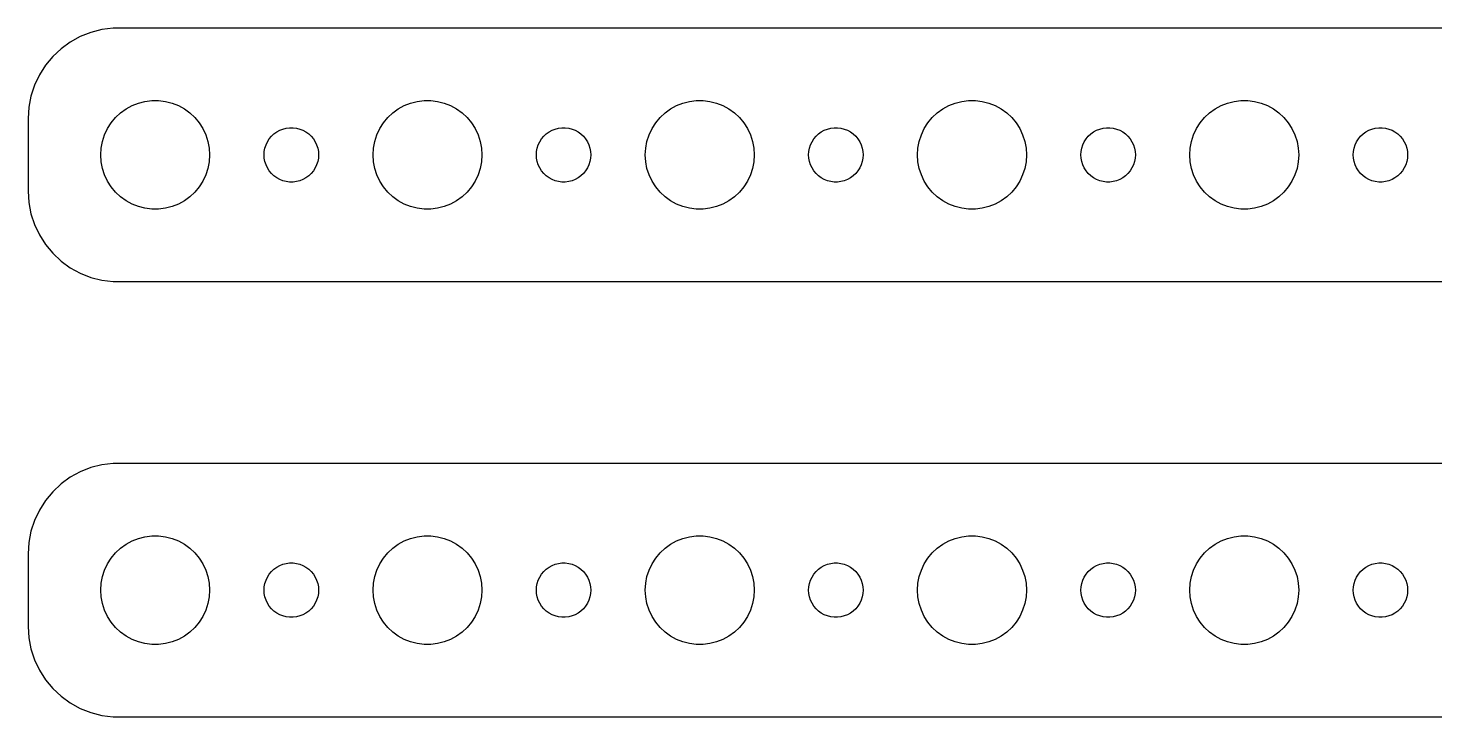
# Model space of a CAD drawing. Header units: metres. Extents: x -164 to 164, y 17 to 55.
# Drawn here: x -164.5 to -87, y 17 to 55 of the extents above; entities that cross this region are included whole.
import ezdxf

# ---------------------------------------------------------------- set-up
doc = ezdxf.new("R2010")
doc.units = ezdxf.units.M

msp = doc.modelspace()

# ---------------------------------------------------------------- linework, layer by layer
for p, q in [((-161.629, 54.5241), (-162.179, 54.2216)), ((-161.045, 54.7553), (-161.629, 54.5241)), ((-160.437, 54.9114), (-161.045, 54.7553)), ((-159.814, 54.9901), (-160.437, 54.9114)), ((159.814, 54.9901), (-159.814, 54.9901)), ((-162.687, 53.8526), (-163.145, 53.4227)), ((-162.179, 54.2216), (-162.687, 53.8526)), ((-163.545, 52.9389), (-163.882, 52.4088)), ((-163.145, 53.4227), (-163.545, 52.9389)), ((-163.882, 52.4088), (-164.149, 51.8406)), ((-164.343, 51.2434), (-164.461, 50.6267)), ((-164.149, 51.8406), (-164.343, 51.2434)), ((-164.461, 50.6267), (-164.5, 50)), ((-159.412, 50.3115), (-159.107, 50.533)), ((-159.107, 50.533), (-158.777, 50.7145)), ((-158.777, 50.7145), (-158.427, 50.8532)), ((-158.427, 50.8532), (-158.062, 50.9469)), ((-158.062, 50.9469), (-157.688, 50.9941)), ((-157.688, 50.9941), (-157.312, 50.9941)), ((-157.312, 50.9941), (-156.938, 50.9469)), ((-156.938, 50.9469), (-156.573, 50.8532)), ((-156.573, 50.8532), (-156.223, 50.7145)), ((-156.223, 50.7145), (-155.893, 50.533)), ((-155.893, 50.533), (-155.588, 50.3115)), ((-144.412, 50.3115), (-144.107, 50.533)), ((-144.107, 50.533), (-143.777, 50.7145)), ((-143.777, 50.7145), (-143.427, 50.8532)), ((-143.427, 50.8532), (-143.062, 50.9469)), ((-143.062, 50.9469), (-142.688, 50.9941)), ((-142.688, 50.9941), (-142.312, 50.9941)), ((-142.312, 50.9941), (-141.938, 50.9469)), ((-141.938, 50.9469), (-141.573, 50.8532)), ((-141.573, 50.8532), (-141.223, 50.7145)), ((-141.223, 50.7145), (-140.893, 50.533)), ((-140.893, 50.533), (-140.588, 50.3115)), ((-129.412, 50.3115), (-129.107, 50.533)), ((-129.107, 50.533), (-128.777, 50.7145)), ((-128.777, 50.7145), (-128.427, 50.8532)), ((-128.427, 50.8532), (-128.062, 50.9469)), ((-128.062, 50.9469), (-127.688, 50.9941)), ((-127.688, 50.9941), (-127.312, 50.9941)), ((-127.312, 50.9941), (-126.938, 50.9469)), ((-126.938, 50.9469), (-126.573, 50.8532)), ((-126.573, 50.8532), (-126.223, 50.7145)), ((-126.223, 50.7145), (-125.893, 50.533)), ((-125.893, 50.533), (-125.588, 50.3115)), ((-114.412, 50.3115), (-114.107, 50.533)), ((-114.107, 50.533), (-113.777, 50.7145)), ((-113.777, 50.7145), (-113.427, 50.8532)), ((-113.427, 50.8532), (-113.062, 50.9469)), ((-113.062, 50.9469), (-112.688, 50.9941)), ((-112.688, 50.9941), (-112.312, 50.9941)), ((-112.312, 50.9941), (-111.938, 50.9469)), ((-111.938, 50.9469), (-111.573, 50.8532)), ((-111.573, 50.8532), (-111.223, 50.7145)), ((-111.223, 50.7145), (-110.893, 50.533)), ((-110.893, 50.533), (-110.588, 50.3115)), ((-99.4123, 50.3115), (-99.1075, 50.533)), ((-99.1075, 50.533), (-98.7773, 50.7145)), ((-98.7773, 50.7145), (-98.427, 50.8532)), ((-98.427, 50.8532), (-98.0621, 50.9469)), ((-98.0621, 50.9469), (-97.6884, 50.9941)), ((-97.6884, 50.9941), (-97.3116, 50.9941)), ((-97.3116, 50.9941), (-96.9379, 50.9469)), ((-96.9379, 50.9469), (-96.573, 50.8532)), ((-96.573, 50.8532), (-96.2227, 50.7145)), ((-96.2227, 50.7145), (-95.8925, 50.533)), ((-95.8925, 50.533), (-95.5877, 50.3115)), ((-164.5, 50), (-164.5, 46)), ((-160.129, 49.4453), (-159.927, 49.7634)), ((-159.927, 49.7634), (-159.687, 50.0536)), ((-159.687, 50.0536), (-159.412, 50.3115)), ((-155.588, 50.3115), (-155.313, 50.0536)), ((-155.313, 50.0536), (-155.073, 49.7634)), ((-155.073, 49.7634), (-154.871, 49.4453)), ((-145.129, 49.4453), (-144.927, 49.7634)), ((-144.927, 49.7634), (-144.687, 50.0536)), ((-144.687, 50.0536), (-144.412, 50.3115)), ((-140.588, 50.3115), (-140.313, 50.0536)), ((-140.313, 50.0536), (-140.073, 49.7634)), ((-140.073, 49.7634), (-139.871, 49.4453)), ((-130.129, 49.4453), (-129.927, 49.7634)), ((-129.927, 49.7634), (-129.687, 50.0536)), ((-129.687, 50.0536), (-129.412, 50.3115)), ((-125.588, 50.3115), (-125.313, 50.0536)), ((-125.313, 50.0536), (-125.073, 49.7634)), ((-125.073, 49.7634), (-124.871, 49.4453)), ((-115.129, 49.4453), (-114.927, 49.7634)), ((-114.927, 49.7634), (-114.687, 50.0536)), ((-114.687, 50.0536), (-114.412, 50.3115)), ((-110.588, 50.3115), (-110.313, 50.0536)), ((-110.313, 50.0536), (-110.073, 49.7634)), ((-110.073, 49.7634), (-109.871, 49.4453)), ((-100.129, 49.4453), (-99.927, 49.7634)), ((-99.927, 49.7634), (-99.6869, 50.0536)), ((-99.6869, 50.0536), (-99.4123, 50.3115)), ((-95.5877, 50.3115), (-95.3131, 50.0536)), ((-95.3131, 50.0536), (-95.073, 49.7634)), ((-95.073, 49.7634), (-94.8711, 49.4453)), ((-160.406, 48.7461), (-160.289, 49.1044)), ((-160.289, 49.1044), (-160.129, 49.4453)), ((-154.871, 49.4453), (-154.711, 49.1044)), ((-154.711, 49.1044), (-154.594, 48.7461)), ((-151.314, 48.7226), (-151.214, 48.8817)), ((-151.214, 48.8817), (-151.093, 49.0268)), ((-151.093, 49.0268), (-150.956, 49.1558)), ((-150.956, 49.1558), (-150.804, 49.2665)), ((-150.804, 49.2665), (-150.639, 49.3572)), ((-150.639, 49.3572), (-150.464, 49.4266)), ((-150.464, 49.4266), (-150.281, 49.4734)), ((-150.281, 49.4734), (-150.094, 49.497)), ((-150.094, 49.497), (-149.906, 49.497)), ((-149.906, 49.497), (-149.719, 49.4734)), ((-149.719, 49.4734), (-149.536, 49.4266)), ((-149.536, 49.4266), (-149.361, 49.3572)), ((-149.361, 49.3572), (-149.196, 49.2665)), ((-149.196, 49.2665), (-149.044, 49.1558)), ((-149.044, 49.1558), (-148.907, 49.0268)), ((-148.907, 49.0268), (-148.786, 48.8817)), ((-148.786, 48.8817), (-148.686, 48.7226)), ((-145.406, 48.7461), (-145.289, 49.1044)), ((-145.289, 49.1044), (-145.129, 49.4453)), ((-139.871, 49.4453), (-139.711, 49.1044)), ((-139.711, 49.1044), (-139.594, 48.7461)), ((-136.314, 48.7226), (-136.214, 48.8817)), ((-136.214, 48.8817), (-136.093, 49.0268)), ((-136.093, 49.0268), (-135.956, 49.1558)), ((-135.956, 49.1558), (-135.804, 49.2665)), ((-135.804, 49.2665), (-135.639, 49.3572)), ((-135.639, 49.3572), (-135.464, 49.4266)), ((-135.464, 49.4266), (-135.281, 49.4734)), ((-135.281, 49.4734), (-135.094, 49.497)), ((-135.094, 49.497), (-134.906, 49.497)), ((-134.906, 49.497), (-134.719, 49.4734)), ((-134.719, 49.4734), (-134.536, 49.4266)), ((-134.536, 49.4266), (-134.361, 49.3572)), ((-134.361, 49.3572), (-134.196, 49.2665)), ((-134.196, 49.2665), (-134.044, 49.1558)), ((-134.044, 49.1558), (-133.907, 49.0268)), ((-133.907, 49.0268), (-133.786, 48.8817)), ((-133.786, 48.8817), (-133.686, 48.7226)), ((-130.406, 48.7461), (-130.289, 49.1044)), ((-130.289, 49.1044), (-130.129, 49.4453)), ((-124.871, 49.4453), (-124.711, 49.1044)), ((-124.711, 49.1044), (-124.594, 48.7461)), ((-121.314, 48.7226), (-121.214, 48.8817)), ((-121.214, 48.8817), (-121.093, 49.0268)), ((-121.093, 49.0268), (-120.956, 49.1558)), ((-120.956, 49.1558), (-120.804, 49.2665)), ((-120.804, 49.2665), (-120.639, 49.3572)), ((-120.639, 49.3572), (-120.464, 49.4266)), ((-120.464, 49.4266), (-120.281, 49.4734)), ((-120.281, 49.4734), (-120.094, 49.497)), ((-120.094, 49.497), (-119.906, 49.497)), ((-119.906, 49.497), (-119.719, 49.4734)), ((-119.719, 49.4734), (-119.536, 49.4266)), ((-119.536, 49.4266), (-119.361, 49.3572)), ((-119.361, 49.3572), (-119.196, 49.2665)), ((-119.196, 49.2665), (-119.044, 49.1558)), ((-119.044, 49.1558), (-118.907, 49.0268)), ((-118.907, 49.0268), (-118.786, 48.8817)), ((-118.786, 48.8817), (-118.686, 48.7226)), ((-115.406, 48.7461), (-115.289, 49.1044)), ((-115.289, 49.1044), (-115.129, 49.4453)), ((-109.871, 49.4453), (-109.711, 49.1044)), ((-109.711, 49.1044), (-109.594, 48.7461)), ((-106.314, 48.7226), (-106.214, 48.8817)), ((-106.214, 48.8817), (-106.093, 49.0268)), ((-106.093, 49.0268), (-105.956, 49.1558)), ((-105.956, 49.1558), (-105.804, 49.2665)), ((-105.804, 49.2665), (-105.639, 49.3572)), ((-105.639, 49.3572), (-105.464, 49.4266)), ((-105.464, 49.4266), (-105.281, 49.4734)), ((-105.281, 49.4734), (-105.094, 49.497)), ((-105.094, 49.497), (-104.906, 49.497)), ((-104.906, 49.497), (-104.719, 49.4734)), ((-104.719, 49.4734), (-104.536, 49.4266)), ((-104.536, 49.4266), (-104.361, 49.3572)), ((-104.361, 49.3572), (-104.196, 49.2665)), ((-104.196, 49.2665), (-104.044, 49.1558)), ((-104.044, 49.1558), (-103.907, 49.0268)), ((-103.907, 49.0268), (-103.786, 48.8817)), ((-103.786, 48.8817), (-103.686, 48.7226)), ((-100.406, 48.7461), (-100.289, 49.1044)), ((-100.289, 49.1044), (-100.129, 49.4453)), ((-94.8711, 49.4453), (-94.7107, 49.1044)), ((-94.7107, 49.1044), (-94.5943, 48.7461)), ((-91.3145, 48.7226), (-91.2135, 48.8817)), ((-91.2135, 48.8817), (-91.0934, 49.0268)), ((-91.0934, 49.0268), (-90.9561, 49.1558)), ((-90.9561, 49.1558), (-90.8037, 49.2665)), ((-90.8037, 49.2665), (-90.6387, 49.3572)), ((-90.6387, 49.3572), (-90.4635, 49.4266)), ((-90.4635, 49.4266), (-90.2811, 49.4734)), ((-90.2811, 49.4734), (-90.0942, 49.497)), ((-90.0942, 49.497), (-89.9058, 49.497)), ((-89.9058, 49.497), (-89.7189, 49.4734)), ((-89.7189, 49.4734), (-89.5365, 49.4266)), ((-89.5365, 49.4266), (-89.3613, 49.3572)), ((-89.3613, 49.3572), (-89.1963, 49.2665)), ((-89.1963, 49.2665), (-89.0439, 49.1558)), ((-89.0439, 49.1558), (-88.9065, 49.0268)), ((-88.9065, 49.0268), (-88.7865, 48.8817)), ((-88.7865, 48.8817), (-88.6855, 48.7226)), ((-160.5, 48), (-160.476, 48.376)), ((-160.476, 48.376), (-160.406, 48.7461)), ((-154.594, 48.7461), (-154.524, 48.376)), ((-154.524, 48.376), (-154.5, 48)), ((-151.5, 48), (-151.488, 48.188)), ((-151.488, 48.188), (-151.453, 48.373)), ((-151.453, 48.373), (-151.395, 48.5522)), ((-151.395, 48.5522), (-151.314, 48.7226)), ((-148.686, 48.7226), (-148.605, 48.5522)), ((-148.605, 48.5522), (-148.547, 48.373)), ((-148.547, 48.373), (-148.512, 48.188)), ((-148.512, 48.188), (-148.5, 48)), ((-145.5, 48), (-145.476, 48.376)), ((-145.476, 48.376), (-145.406, 48.7461)), ((-139.594, 48.7461), (-139.524, 48.376)), ((-139.524, 48.376), (-139.5, 48)), ((-136.5, 48), (-136.488, 48.188)), ((-136.488, 48.188), (-136.453, 48.373)), ((-136.453, 48.373), (-136.395, 48.5522)), ((-136.395, 48.5522), (-136.314, 48.7226)), ((-133.686, 48.7226), (-133.605, 48.5522)), ((-133.605, 48.5522), (-133.547, 48.373)), ((-133.547, 48.373), (-133.512, 48.188)), ((-133.512, 48.188), (-133.5, 48)), ((-130.5, 48), (-130.476, 48.376)), ((-130.476, 48.376), (-130.406, 48.7461)), ((-124.594, 48.7461), (-124.524, 48.376)), ((-124.524, 48.376), (-124.5, 48)), ((-121.5, 48), (-121.488, 48.188)), ((-121.488, 48.188), (-121.453, 48.373)), ((-121.453, 48.373), (-121.395, 48.5522)), ((-121.395, 48.5522), (-121.314, 48.7226)), ((-118.686, 48.7226), (-118.605, 48.5522)), ((-118.605, 48.5522), (-118.547, 48.373)), ((-118.547, 48.373), (-118.512, 48.188)), ((-118.512, 48.188), (-118.5, 48)), ((-115.5, 48), (-115.476, 48.376)), ((-115.476, 48.376), (-115.406, 48.7461)), ((-109.594, 48.7461), (-109.524, 48.376)), ((-109.524, 48.376), (-109.5, 48)), ((-106.5, 48), (-106.488, 48.188)), ((-106.488, 48.188), (-106.453, 48.373)), ((-106.453, 48.373), (-106.395, 48.5522)), ((-106.395, 48.5522), (-106.314, 48.7226)), ((-103.686, 48.7226), (-103.605, 48.5522)), ((-103.605, 48.5522), (-103.547, 48.373)), ((-103.547, 48.373), (-103.512, 48.188)), ((-103.512, 48.188), (-103.5, 48)), ((-100.5, 48), (-100.476, 48.376)), ((-100.476, 48.376), (-100.406, 48.7461)), ((-94.5943, 48.7461), (-94.5237, 48.376)), ((-94.5237, 48.376), (-94.5, 48)), ((-91.5, 48), (-91.4882, 48.188)), ((-91.4882, 48.188), (-91.4529, 48.373)), ((-91.4529, 48.373), (-91.3947, 48.5522)), ((-91.3947, 48.5522), (-91.3145, 48.7226)), ((-88.6855, 48.7226), (-88.6053, 48.5522)), ((-88.6053, 48.5522), (-88.5471, 48.373)), ((-88.5471, 48.373), (-88.5118, 48.188)), ((-88.5118, 48.188), (-88.5, 48)), ((-160.476, 47.624), (-160.5, 48)), ((-160.406, 47.2539), (-160.476, 47.624)), ((-154.524, 47.624), (-154.594, 47.2539)), ((-154.5, 48), (-154.524, 47.624)), ((-151.488, 47.812), (-151.5, 48)), ((-151.453, 47.627), (-151.488, 47.812)), ((-151.395, 47.4478), (-151.453, 47.627)), ((-151.314, 47.2774), (-151.395, 47.4478)), ((-151.214, 47.1183), (-151.314, 47.2774)), ((-148.686, 47.2774), (-148.786, 47.1183)), ((-148.605, 47.4478), (-148.686, 47.2774)), ((-148.547, 47.627), (-148.605, 47.4478)), ((-148.512, 47.812), (-148.547, 47.627)), ((-148.5, 48), (-148.512, 47.812)), ((-145.476, 47.624), (-145.5, 48)), ((-145.406, 47.2539), (-145.476, 47.624)), ((-139.524, 47.624), (-139.594, 47.2539)), ((-139.5, 48), (-139.524, 47.624)), ((-136.488, 47.812), (-136.5, 48)), ((-136.453, 47.627), (-136.488, 47.812)), ((-136.395, 47.4478), (-136.453, 47.627)), ((-136.314, 47.2774), (-136.395, 47.4478)), ((-136.214, 47.1183), (-136.314, 47.2774)), ((-133.686, 47.2774), (-133.786, 47.1183)), ((-133.605, 47.4478), (-133.686, 47.2774)), ((-133.547, 47.627), (-133.605, 47.4478)), ((-133.512, 47.812), (-133.547, 47.627)), ((-133.5, 48), (-133.512, 47.812)), ((-130.476, 47.624), (-130.5, 48)), ((-130.406, 47.2539), (-130.476, 47.624)), ((-124.524, 47.624), (-124.594, 47.2539)), ((-124.5, 48), (-124.524, 47.624)), ((-121.488, 47.812), (-121.5, 48)), ((-121.453, 47.627), (-121.488, 47.812)), ((-121.395, 47.4478), (-121.453, 47.627)), ((-121.314, 47.2774), (-121.395, 47.4478)), ((-121.214, 47.1183), (-121.314, 47.2774)), ((-118.686, 47.2774), (-118.786, 47.1183)), ((-118.605, 47.4478), (-118.686, 47.2774)), ((-118.547, 47.627), (-118.605, 47.4478)), ((-118.512, 47.812), (-118.547, 47.627)), ((-118.5, 48), (-118.512, 47.812)), ((-115.476, 47.624), (-115.5, 48)), ((-115.406, 47.2539), (-115.476, 47.624)), ((-109.524, 47.624), (-109.594, 47.2539)), ((-109.5, 48), (-109.524, 47.624)), ((-106.488, 47.812), (-106.5, 48)), ((-106.453, 47.627), (-106.488, 47.812)), ((-106.395, 47.4478), (-106.453, 47.627)), ((-106.314, 47.2774), (-106.395, 47.4478)), ((-106.214, 47.1183), (-106.314, 47.2774)), ((-103.686, 47.2774), (-103.786, 47.1183)), ((-103.605, 47.4478), (-103.686, 47.2774)), ((-103.547, 47.627), (-103.605, 47.4478)), ((-103.512, 47.812), (-103.547, 47.627)), ((-103.5, 48), (-103.512, 47.812)), ((-100.476, 47.624), (-100.5, 48)), ((-100.406, 47.2539), (-100.476, 47.624)), ((-94.5237, 47.624), (-94.5943, 47.2539)), ((-94.5, 48), (-94.5237, 47.624)), ((-91.4882, 47.812), (-91.5, 48)), ((-91.4529, 47.627), (-91.4882, 47.812)), ((-91.3947, 47.4478), (-91.4529, 47.627)), ((-91.3145, 47.2774), (-91.3947, 47.4478)), ((-91.2135, 47.1183), (-91.3145, 47.2774)), ((-88.6855, 47.2774), (-88.7865, 47.1183)), ((-88.6053, 47.4478), (-88.6855, 47.2774)), ((-88.5471, 47.627), (-88.6053, 47.4478)), ((-88.5118, 47.812), (-88.5471, 47.627)), ((-88.5, 48), (-88.5118, 47.812)), ((-160.289, 46.8956), (-160.406, 47.2539)), ((-160.129, 46.5547), (-160.289, 46.8956)), ((-159.927, 46.2366), (-160.129, 46.5547)), ((-154.871, 46.5547), (-155.073, 46.2366)), ((-154.711, 46.8956), (-154.871, 46.5547)), ((-154.594, 47.2539), (-154.711, 46.8956)), ((-151.093, 46.9732), (-151.214, 47.1183)), ((-150.956, 46.8442), (-151.093, 46.9732)), ((-150.804, 46.7335), (-150.956, 46.8442)), ((-150.639, 46.6428), (-150.804, 46.7335)), ((-150.464, 46.5734), (-150.639, 46.6428)), ((-150.281, 46.5266), (-150.464, 46.5734)), ((-150.094, 46.503), (-150.281, 46.5266)), ((-149.906, 46.503), (-150.094, 46.503)), ((-149.719, 46.5266), (-149.906, 46.503)), ((-149.536, 46.5734), (-149.719, 46.5266)), ((-149.361, 46.6428), (-149.536, 46.5734)), ((-149.196, 46.7335), (-149.361, 46.6428)), ((-149.044, 46.8442), (-149.196, 46.7335)), ((-148.907, 46.9732), (-149.044, 46.8442)), ((-148.786, 47.1183), (-148.907, 46.9732)), ((-145.289, 46.8956), (-145.406, 47.2539)), ((-145.129, 46.5547), (-145.289, 46.8956)), ((-144.927, 46.2366), (-145.129, 46.5547)), ((-139.871, 46.5547), (-140.073, 46.2366)), ((-139.711, 46.8956), (-139.871, 46.5547)), ((-139.594, 47.2539), (-139.711, 46.8956)), ((-136.093, 46.9732), (-136.214, 47.1183)), ((-135.956, 46.8442), (-136.093, 46.9732)), ((-135.804, 46.7335), (-135.956, 46.8442)), ((-135.639, 46.6428), (-135.804, 46.7335)), ((-135.464, 46.5734), (-135.639, 46.6428)), ((-135.281, 46.5266), (-135.464, 46.5734)), ((-135.094, 46.503), (-135.281, 46.5266)), ((-134.906, 46.503), (-135.094, 46.503)), ((-134.719, 46.5266), (-134.906, 46.503)), ((-134.536, 46.5734), (-134.719, 46.5266)), ((-134.361, 46.6428), (-134.536, 46.5734)), ((-134.196, 46.7335), (-134.361, 46.6428)), ((-134.044, 46.8442), (-134.196, 46.7335)), ((-133.907, 46.9732), (-134.044, 46.8442)), ((-133.786, 47.1183), (-133.907, 46.9732)), ((-130.289, 46.8956), (-130.406, 47.2539)), ((-130.129, 46.5547), (-130.289, 46.8956)), ((-129.927, 46.2366), (-130.129, 46.5547)), ((-124.871, 46.5547), (-125.073, 46.2366)), ((-124.711, 46.8956), (-124.871, 46.5547)), ((-124.594, 47.2539), (-124.711, 46.8956)), ((-121.093, 46.9732), (-121.214, 47.1183)), ((-120.956, 46.8442), (-121.093, 46.9732)), ((-120.804, 46.7335), (-120.956, 46.8442)), ((-120.639, 46.6428), (-120.804, 46.7335)), ((-120.464, 46.5734), (-120.639, 46.6428)), ((-120.281, 46.5266), (-120.464, 46.5734)), ((-120.094, 46.503), (-120.281, 46.5266)), ((-119.906, 46.503), (-120.094, 46.503)), ((-119.719, 46.5266), (-119.906, 46.503)), ((-119.536, 46.5734), (-119.719, 46.5266)), ((-119.361, 46.6428), (-119.536, 46.5734)), ((-119.196, 46.7335), (-119.361, 46.6428)), ((-119.044, 46.8442), (-119.196, 46.7335)), ((-118.907, 46.9732), (-119.044, 46.8442)), ((-118.786, 47.1183), (-118.907, 46.9732)), ((-115.289, 46.8956), (-115.406, 47.2539)), ((-115.129, 46.5547), (-115.289, 46.8956)), ((-114.927, 46.2366), (-115.129, 46.5547)), ((-109.871, 46.5547), (-110.073, 46.2366)), ((-109.711, 46.8956), (-109.871, 46.5547)), ((-109.594, 47.2539), (-109.711, 46.8956)), ((-106.093, 46.9732), (-106.214, 47.1183)), ((-105.956, 46.8442), (-106.093, 46.9732)), ((-105.804, 46.7335), (-105.956, 46.8442)), ((-105.639, 46.6428), (-105.804, 46.7335)), ((-105.464, 46.5734), (-105.639, 46.6428)), ((-105.281, 46.5266), (-105.464, 46.5734)), ((-105.094, 46.503), (-105.281, 46.5266)), ((-104.906, 46.503), (-105.094, 46.503)), ((-104.719, 46.5266), (-104.906, 46.503)), ((-104.536, 46.5734), (-104.719, 46.5266)), ((-104.361, 46.6428), (-104.536, 46.5734)), ((-104.196, 46.7335), (-104.361, 46.6428)), ((-104.044, 46.8442), (-104.196, 46.7335)), ((-103.907, 46.9732), (-104.044, 46.8442)), ((-103.786, 47.1183), (-103.907, 46.9732)), ((-100.289, 46.8956), (-100.406, 47.2539)), ((-100.129, 46.5547), (-100.289, 46.8956)), ((-99.927, 46.2366), (-100.129, 46.5547)), ((-94.8711, 46.5547), (-95.073, 46.2366)), ((-94.7107, 46.8956), (-94.8711, 46.5547)), ((-94.5943, 47.2539), (-94.7107, 46.8956)), ((-91.0934, 46.9732), (-91.2135, 47.1183)), ((-90.9561, 46.8442), (-91.0934, 46.9732)), ((-90.8037, 46.7335), (-90.9561, 46.8442)), ((-90.6387, 46.6428), (-90.8037, 46.7335)), ((-90.4635, 46.5734), (-90.6387, 46.6428)), ((-90.2811, 46.5266), (-90.4635, 46.5734)), ((-90.0942, 46.503), (-90.2811, 46.5266)), ((-89.9058, 46.503), (-90.0942, 46.503)), ((-89.7189, 46.5266), (-89.9058, 46.503)), ((-89.5365, 46.5734), (-89.7189, 46.5266)), ((-89.3613, 46.6428), (-89.5365, 46.5734)), ((-89.1963, 46.7335), (-89.3613, 46.6428)), ((-89.0439, 46.8442), (-89.1963, 46.7335)), ((-88.9065, 46.9732), (-89.0439, 46.8442)), ((-88.7865, 47.1183), (-88.9065, 46.9732)), ((-164.5, 46), (-164.461, 45.3733)), ((-159.687, 45.9464), (-159.927, 46.2366)), ((-159.412, 45.6885), (-159.687, 45.9464)), ((-155.313, 45.9464), (-155.588, 45.6885)), ((-155.073, 46.2366), (-155.313, 45.9464)), ((-144.687, 45.9464), (-144.927, 46.2366)), ((-144.412, 45.6885), (-144.687, 45.9464)), ((-140.313, 45.9464), (-140.588, 45.6885)), ((-140.073, 46.2366), (-140.313, 45.9464)), ((-129.687, 45.9464), (-129.927, 46.2366)), ((-129.412, 45.6885), (-129.687, 45.9464)), ((-125.313, 45.9464), (-125.588, 45.6885)), ((-125.073, 46.2366), (-125.313, 45.9464)), ((-114.687, 45.9464), (-114.927, 46.2366)), ((-114.412, 45.6885), (-114.687, 45.9464)), ((-110.313, 45.9464), (-110.588, 45.6885)), ((-110.073, 46.2366), (-110.313, 45.9464)), ((-99.6869, 45.9464), (-99.927, 46.2366)), ((-99.4123, 45.6885), (-99.6869, 45.9464)), ((-95.3131, 45.9464), (-95.5877, 45.6885)), ((-95.073, 46.2366), (-95.3131, 45.9464)), ((-164.461, 45.3733), (-164.343, 44.7566)), ((-159.107, 45.467), (-159.412, 45.6885)), ((-158.777, 45.2855), (-159.107, 45.467)), ((-158.427, 45.1468), (-158.777, 45.2855)), ((-158.062, 45.0531), (-158.427, 45.1468)), ((-157.688, 45.0059), (-158.062, 45.0531)), ((-157.312, 45.0059), (-157.688, 45.0059)), ((-156.938, 45.0531), (-157.312, 45.0059)), ((-156.573, 45.1468), (-156.938, 45.0531)), ((-156.223, 45.2855), (-156.573, 45.1468)), ((-155.893, 45.467), (-156.223, 45.2855)), ((-155.588, 45.6885), (-155.893, 45.467)), ((-144.107, 45.467), (-144.412, 45.6885)), ((-143.777, 45.2855), (-144.107, 45.467)), ((-143.427, 45.1468), (-143.777, 45.2855)), ((-143.062, 45.0531), (-143.427, 45.1468)), ((-142.688, 45.0059), (-143.062, 45.0531)), ((-142.312, 45.0059), (-142.688, 45.0059)), ((-141.938, 45.0531), (-142.312, 45.0059)), ((-141.573, 45.1468), (-141.938, 45.0531)), ((-141.223, 45.2855), (-141.573, 45.1468)), ((-140.893, 45.467), (-141.223, 45.2855)), ((-140.588, 45.6885), (-140.893, 45.467)), ((-129.107, 45.467), (-129.412, 45.6885)), ((-128.777, 45.2855), (-129.107, 45.467)), ((-128.427, 45.1468), (-128.777, 45.2855)), ((-128.062, 45.0531), (-128.427, 45.1468)), ((-127.688, 45.0059), (-128.062, 45.0531)), ((-127.312, 45.0059), (-127.688, 45.0059)), ((-126.938, 45.0531), (-127.312, 45.0059)), ((-126.573, 45.1468), (-126.938, 45.0531)), ((-126.223, 45.2855), (-126.573, 45.1468)), ((-125.893, 45.467), (-126.223, 45.2855)), ((-125.588, 45.6885), (-125.893, 45.467)), ((-114.107, 45.467), (-114.412, 45.6885)), ((-113.777, 45.2855), (-114.107, 45.467)), ((-113.427, 45.1468), (-113.777, 45.2855)), ((-113.062, 45.0531), (-113.427, 45.1468)), ((-112.688, 45.0059), (-113.062, 45.0531)), ((-112.312, 45.0059), (-112.688, 45.0059)), ((-111.938, 45.0531), (-112.312, 45.0059)), ((-111.573, 45.1468), (-111.938, 45.0531)), ((-111.223, 45.2855), (-111.573, 45.1468)), ((-110.893, 45.467), (-111.223, 45.2855)), ((-110.588, 45.6885), (-110.893, 45.467)), ((-99.1075, 45.467), (-99.4123, 45.6885)), ((-98.7773, 45.2855), (-99.1075, 45.467)), ((-98.427, 45.1468), (-98.7773, 45.2855)), ((-98.0621, 45.0531), (-98.427, 45.1468)), ((-97.6884, 45.0059), (-98.0621, 45.0531)), ((-97.3116, 45.0059), (-97.6884, 45.0059)), ((-96.9379, 45.0531), (-97.3116, 45.0059)), ((-96.573, 45.1468), (-96.9379, 45.0531)), ((-96.2227, 45.2855), (-96.573, 45.1468)), ((-95.8925, 45.467), (-96.2227, 45.2855)), ((-95.5877, 45.6885), (-95.8925, 45.467)), ((-164.343, 44.7566), (-164.149, 44.1594)), ((-164.149, 44.1594), (-163.882, 43.5912)), ((-163.882, 43.5912), (-163.545, 43.0611)), ((-163.545, 43.0611), (-163.145, 42.5773)), ((-163.145, 42.5773), (-162.687, 42.1474)), ((-162.687, 42.1474), (-162.179, 41.7784)), ((-162.179, 41.7784), (-161.629, 41.4759)), ((-161.629, 41.4759), (-161.045, 41.2447)), ((-161.045, 41.2447), (-160.437, 41.0886)), ((-160.437, 41.0886), (-159.814, 41.0099)), ((-159.814, 41.0099), (159.814, 41.0099)), ((-161.629, 30.5241), (-162.179, 30.2216)), ((-161.045, 30.7553), (-161.629, 30.5241)), ((-160.437, 30.9114), (-161.045, 30.7553)), ((-159.814, 30.9901), (-160.437, 30.9114)), ((159.814, 30.9901), (-159.814, 30.9901)), ((-162.687, 29.8526), (-163.145, 29.4227)), ((-162.179, 30.2216), (-162.687, 29.8526)), ((-163.545, 28.9389), (-163.882, 28.4088)), ((-163.145, 29.4227), (-163.545, 28.9389)), ((-163.882, 28.4088), (-164.149, 27.8406)), ((-164.343, 27.2434), (-164.461, 26.6267)), ((-164.149, 27.8406), (-164.343, 27.2434)), ((-164.461, 26.6267), (-164.5, 26)), ((-159.412, 26.3115), (-159.107, 26.533)), ((-159.107, 26.533), (-158.777, 26.7145)), ((-158.777, 26.7145), (-158.427, 26.8532)), ((-158.427, 26.8532), (-158.062, 26.9469)), ((-158.062, 26.9469), (-157.688, 26.9941)), ((-157.688, 26.9941), (-157.312, 26.9941)), ((-157.312, 26.9941), (-156.938, 26.9469)), ((-156.938, 26.9469), (-156.573, 26.8532)), ((-156.573, 26.8532), (-156.223, 26.7145)), ((-156.223, 26.7145), (-155.893, 26.533)), ((-155.893, 26.533), (-155.588, 26.3115)), ((-144.412, 26.3115), (-144.107, 26.533)), ((-144.107, 26.533), (-143.777, 26.7145)), ((-143.777, 26.7145), (-143.427, 26.8532)), ((-143.427, 26.8532), (-143.062, 26.9469)), ((-143.062, 26.9469), (-142.688, 26.9941)), ((-142.688, 26.9941), (-142.312, 26.9941)), ((-142.312, 26.9941), (-141.938, 26.9469)), ((-141.938, 26.9469), (-141.573, 26.8532)), ((-141.573, 26.8532), (-141.223, 26.7145)), ((-141.223, 26.7145), (-140.893, 26.533)), ((-140.893, 26.533), (-140.588, 26.3115)), ((-129.412, 26.3115), (-129.107, 26.533)), ((-129.107, 26.533), (-128.777, 26.7145)), ((-128.777, 26.7145), (-128.427, 26.8532)), ((-128.427, 26.8532), (-128.062, 26.9469)), ((-128.062, 26.9469), (-127.688, 26.9941)), ((-127.688, 26.9941), (-127.312, 26.9941)), ((-127.312, 26.9941), (-126.938, 26.9469)), ((-126.938, 26.9469), (-126.573, 26.8532)), ((-126.573, 26.8532), (-126.223, 26.7145)), ((-126.223, 26.7145), (-125.893, 26.533)), ((-125.893, 26.533), (-125.588, 26.3115)), ((-114.412, 26.3115), (-114.107, 26.533)), ((-114.107, 26.533), (-113.777, 26.7145)), ((-113.777, 26.7145), (-113.427, 26.8532)), ((-113.427, 26.8532), (-113.062, 26.9469)), ((-113.062, 26.9469), (-112.688, 26.9941)), ((-112.688, 26.9941), (-112.312, 26.9941)), ((-112.312, 26.9941), (-111.938, 26.9469)), ((-111.938, 26.9469), (-111.573, 26.8532)), ((-111.573, 26.8532), (-111.223, 26.7145)), ((-111.223, 26.7145), (-110.893, 26.533)), ((-110.893, 26.533), (-110.588, 26.3115)), ((-99.4123, 26.3115), (-99.1075, 26.533)), ((-99.1075, 26.533), (-98.7773, 26.7145)), ((-98.7773, 26.7145), (-98.427, 26.8532)), ((-98.427, 26.8532), (-98.0621, 26.9469)), ((-98.0621, 26.9469), (-97.6884, 26.9941)), ((-97.6884, 26.9941), (-97.3116, 26.9941)), ((-97.3116, 26.9941), (-96.9379, 26.9469)), ((-96.9379, 26.9469), (-96.573, 26.8532)), ((-96.573, 26.8532), (-96.2227, 26.7145)), ((-96.2227, 26.7145), (-95.8925, 26.533)), ((-95.8925, 26.533), (-95.5877, 26.3115)), ((-164.5, 26), (-164.5, 22)), ((-160.129, 25.4453), (-159.927, 25.7634)), ((-159.927, 25.7634), (-159.687, 26.0536)), ((-159.687, 26.0536), (-159.412, 26.3115)), ((-155.588, 26.3115), (-155.313, 26.0536)), ((-155.313, 26.0536), (-155.073, 25.7634)), ((-155.073, 25.7634), (-154.871, 25.4453)), ((-145.129, 25.4453), (-144.927, 25.7634)), ((-144.927, 25.7634), (-144.687, 26.0536)), ((-144.687, 26.0536), (-144.412, 26.3115)), ((-140.588, 26.3115), (-140.313, 26.0536)), ((-140.313, 26.0536), (-140.073, 25.7634)), ((-140.073, 25.7634), (-139.871, 25.4453)), ((-130.129, 25.4453), (-129.927, 25.7634)), ((-129.927, 25.7634), (-129.687, 26.0536)), ((-129.687, 26.0536), (-129.412, 26.3115)), ((-125.588, 26.3115), (-125.313, 26.0536)), ((-125.313, 26.0536), (-125.073, 25.7634)), ((-125.073, 25.7634), (-124.871, 25.4453)), ((-115.129, 25.4453), (-114.927, 25.7634)), ((-114.927, 25.7634), (-114.687, 26.0536)), ((-114.687, 26.0536), (-114.412, 26.3115)), ((-110.588, 26.3115), (-110.313, 26.0536)), ((-110.313, 26.0536), (-110.073, 25.7634)), ((-110.073, 25.7634), (-109.871, 25.4453)), ((-100.129, 25.4453), (-99.927, 25.7634)), ((-99.927, 25.7634), (-99.6869, 26.0536)), ((-99.6869, 26.0536), (-99.4123, 26.3115)), ((-95.5877, 26.3115), (-95.3131, 26.0536)), ((-95.3131, 26.0536), (-95.073, 25.7634)), ((-95.073, 25.7634), (-94.8711, 25.4453)), ((-160.406, 24.7461), (-160.289, 25.1044)), ((-160.289, 25.1044), (-160.129, 25.4453)), ((-154.871, 25.4453), (-154.711, 25.1044)), ((-154.711, 25.1044), (-154.594, 24.7461)), ((-151.314, 24.7226), (-151.214, 24.8817)), ((-151.214, 24.8817), (-151.093, 25.0268)), ((-151.093, 25.0268), (-150.956, 25.1558)), ((-150.956, 25.1558), (-150.804, 25.2665)), ((-150.804, 25.2665), (-150.639, 25.3572)), ((-150.639, 25.3572), (-150.464, 25.4266)), ((-150.464, 25.4266), (-150.281, 25.4734)), ((-150.281, 25.4734), (-150.094, 25.497)), ((-150.094, 25.497), (-149.906, 25.497)), ((-149.906, 25.497), (-149.719, 25.4734)), ((-149.719, 25.4734), (-149.536, 25.4266)), ((-149.536, 25.4266), (-149.361, 25.3572)), ((-149.361, 25.3572), (-149.196, 25.2665)), ((-149.196, 25.2665), (-149.044, 25.1558)), ((-149.044, 25.1558), (-148.907, 25.0268)), ((-148.907, 25.0268), (-148.786, 24.8817)), ((-148.786, 24.8817), (-148.686, 24.7226)), ((-145.406, 24.7461), (-145.289, 25.1044)), ((-145.289, 25.1044), (-145.129, 25.4453)), ((-139.871, 25.4453), (-139.711, 25.1044)), ((-139.711, 25.1044), (-139.594, 24.7461)), ((-136.314, 24.7226), (-136.214, 24.8817)), ((-136.214, 24.8817), (-136.093, 25.0268)), ((-136.093, 25.0268), (-135.956, 25.1558)), ((-135.956, 25.1558), (-135.804, 25.2665)), ((-135.804, 25.2665), (-135.639, 25.3572)), ((-135.639, 25.3572), (-135.464, 25.4266)), ((-135.464, 25.4266), (-135.281, 25.4734)), ((-135.281, 25.4734), (-135.094, 25.497)), ((-135.094, 25.497), (-134.906, 25.497)), ((-134.906, 25.497), (-134.719, 25.4734)), ((-134.719, 25.4734), (-134.536, 25.4266)), ((-134.536, 25.4266), (-134.361, 25.3572)), ((-134.361, 25.3572), (-134.196, 25.2665)), ((-134.196, 25.2665), (-134.044, 25.1558)), ((-134.044, 25.1558), (-133.907, 25.0268)), ((-133.907, 25.0268), (-133.786, 24.8817)), ((-133.786, 24.8817), (-133.686, 24.7226)), ((-130.406, 24.7461), (-130.289, 25.1044)), ((-130.289, 25.1044), (-130.129, 25.4453)), ((-124.871, 25.4453), (-124.711, 25.1044)), ((-124.711, 25.1044), (-124.594, 24.7461)), ((-121.314, 24.7226), (-121.214, 24.8817)), ((-121.214, 24.8817), (-121.093, 25.0268)), ((-121.093, 25.0268), (-120.956, 25.1558)), ((-120.956, 25.1558), (-120.804, 25.2665)), ((-120.804, 25.2665), (-120.639, 25.3572)), ((-120.639, 25.3572), (-120.464, 25.4266)), ((-120.464, 25.4266), (-120.281, 25.4734)), ((-120.281, 25.4734), (-120.094, 25.497)), ((-120.094, 25.497), (-119.906, 25.497)), ((-119.906, 25.497), (-119.719, 25.4734)), ((-119.719, 25.4734), (-119.536, 25.4266)), ((-119.536, 25.4266), (-119.361, 25.3572)), ((-119.361, 25.3572), (-119.196, 25.2665)), ((-119.196, 25.2665), (-119.044, 25.1558)), ((-119.044, 25.1558), (-118.907, 25.0268)), ((-118.907, 25.0268), (-118.786, 24.8817)), ((-118.786, 24.8817), (-118.686, 24.7226)), ((-115.406, 24.7461), (-115.289, 25.1044)), ((-115.289, 25.1044), (-115.129, 25.4453)), ((-109.871, 25.4453), (-109.711, 25.1044)), ((-109.711, 25.1044), (-109.594, 24.7461)), ((-106.314, 24.7226), (-106.214, 24.8817)), ((-106.214, 24.8817), (-106.093, 25.0268)), ((-106.093, 25.0268), (-105.956, 25.1558)), ((-105.956, 25.1558), (-105.804, 25.2665)), ((-105.804, 25.2665), (-105.639, 25.3572)), ((-105.639, 25.3572), (-105.464, 25.4266)), ((-105.464, 25.4266), (-105.281, 25.4734)), ((-105.281, 25.4734), (-105.094, 25.497)), ((-105.094, 25.497), (-104.906, 25.497)), ((-104.906, 25.497), (-104.719, 25.4734)), ((-104.719, 25.4734), (-104.536, 25.4266)), ((-104.536, 25.4266), (-104.361, 25.3572)), ((-104.361, 25.3572), (-104.196, 25.2665)), ((-104.196, 25.2665), (-104.044, 25.1558)), ((-104.044, 25.1558), (-103.907, 25.0268)), ((-103.907, 25.0268), (-103.786, 24.8817)), ((-103.786, 24.8817), (-103.686, 24.7226)), ((-100.406, 24.7461), (-100.289, 25.1044)), ((-100.289, 25.1044), (-100.129, 25.4453)), ((-94.8711, 25.4453), (-94.7107, 25.1044)), ((-94.7107, 25.1044), (-94.5943, 24.7461)), ((-91.3145, 24.7226), (-91.2135, 24.8817)), ((-91.2135, 24.8817), (-91.0934, 25.0268)), ((-91.0934, 25.0268), (-90.9561, 25.1558)), ((-90.9561, 25.1558), (-90.8037, 25.2665)), ((-90.8037, 25.2665), (-90.6387, 25.3572)), ((-90.6387, 25.3572), (-90.4635, 25.4266)), ((-90.4635, 25.4266), (-90.2811, 25.4734)), ((-90.2811, 25.4734), (-90.0942, 25.497)), ((-90.0942, 25.497), (-89.9058, 25.497)), ((-89.9058, 25.497), (-89.7189, 25.4734)), ((-89.7189, 25.4734), (-89.5365, 25.4266)), ((-89.5365, 25.4266), (-89.3613, 25.3572)), ((-89.3613, 25.3572), (-89.1963, 25.2665)), ((-89.1963, 25.2665), (-89.0439, 25.1558)), ((-89.0439, 25.1558), (-88.9065, 25.0268)), ((-88.9065, 25.0268), (-88.7865, 24.8817)), ((-88.7865, 24.8817), (-88.6855, 24.7226)), ((-160.5, 24), (-160.476, 24.376)), ((-160.476, 24.376), (-160.406, 24.7461)), ((-154.594, 24.7461), (-154.524, 24.376)), ((-154.524, 24.376), (-154.5, 24)), ((-151.5, 24), (-151.488, 24.188)), ((-151.488, 24.188), (-151.453, 24.373)), ((-151.453, 24.373), (-151.395, 24.5522)), ((-151.395, 24.5522), (-151.314, 24.7226)), ((-148.686, 24.7226), (-148.605, 24.5522)), ((-148.605, 24.5522), (-148.547, 24.373)), ((-148.547, 24.373), (-148.512, 24.188)), ((-148.512, 24.188), (-148.5, 24)), ((-145.5, 24), (-145.476, 24.376)), ((-145.476, 24.376), (-145.406, 24.7461)), ((-139.594, 24.7461), (-139.524, 24.376)), ((-139.524, 24.376), (-139.5, 24)), ((-136.5, 24), (-136.488, 24.188)), ((-136.488, 24.188), (-136.453, 24.373)), ((-136.453, 24.373), (-136.395, 24.5522)), ((-136.395, 24.5522), (-136.314, 24.7226)), ((-133.686, 24.7226), (-133.605, 24.5522)), ((-133.605, 24.5522), (-133.547, 24.373)), ((-133.547, 24.373), (-133.512, 24.188)), ((-133.512, 24.188), (-133.5, 24)), ((-130.5, 24), (-130.476, 24.376)), ((-130.476, 24.376), (-130.406, 24.7461)), ((-124.594, 24.7461), (-124.524, 24.376)), ((-124.524, 24.376), (-124.5, 24)), ((-121.5, 24), (-121.488, 24.188)), ((-121.488, 24.188), (-121.453, 24.373)), ((-121.453, 24.373), (-121.395, 24.5522)), ((-121.395, 24.5522), (-121.314, 24.7226)), ((-118.686, 24.7226), (-118.605, 24.5522)), ((-118.605, 24.5522), (-118.547, 24.373)), ((-118.547, 24.373), (-118.512, 24.188)), ((-118.512, 24.188), (-118.5, 24)), ((-115.5, 24), (-115.476, 24.376)), ((-115.476, 24.376), (-115.406, 24.7461)), ((-109.594, 24.7461), (-109.524, 24.376)), ((-109.524, 24.376), (-109.5, 24)), ((-106.5, 24), (-106.488, 24.188)), ((-106.488, 24.188), (-106.453, 24.373)), ((-106.453, 24.373), (-106.395, 24.5522)), ((-106.395, 24.5522), (-106.314, 24.7226)), ((-103.686, 24.7226), (-103.605, 24.5522)), ((-103.605, 24.5522), (-103.547, 24.373)), ((-103.547, 24.373), (-103.512, 24.188)), ((-103.512, 24.188), (-103.5, 24)), ((-100.5, 24), (-100.476, 24.376)), ((-100.476, 24.376), (-100.406, 24.7461)), ((-94.5943, 24.7461), (-94.5237, 24.376)), ((-94.5237, 24.376), (-94.5, 24)), ((-91.5, 24), (-91.4882, 24.188)), ((-91.4882, 24.188), (-91.4529, 24.373)), ((-91.4529, 24.373), (-91.3947, 24.5522)), ((-91.3947, 24.5522), (-91.3145, 24.7226)), ((-88.6855, 24.7226), (-88.6053, 24.5522)), ((-88.6053, 24.5522), (-88.5471, 24.373)), ((-88.5471, 24.373), (-88.5118, 24.188)), ((-88.5118, 24.188), (-88.5, 24)), ((-160.476, 23.624), (-160.5, 24)), ((-160.406, 23.2539), (-160.476, 23.624)), ((-160.289, 22.8956), (-160.406, 23.2539)), ((-154.594, 23.2539), (-154.711, 22.8956)), ((-154.524, 23.624), (-154.594, 23.2539)), ((-154.5, 24), (-154.524, 23.624)), ((-151.488, 23.812), (-151.5, 24)), ((-151.453, 23.627), (-151.488, 23.812)), ((-151.395, 23.4478), (-151.453, 23.627)), ((-151.314, 23.2774), (-151.395, 23.4478)), ((-151.214, 23.1183), (-151.314, 23.2774)), ((-148.686, 23.2774), (-148.786, 23.1183)), ((-148.605, 23.4478), (-148.686, 23.2774)), ((-148.547, 23.627), (-148.605, 23.4478)), ((-148.512, 23.812), (-148.547, 23.627)), ((-148.5, 24), (-148.512, 23.812)), ((-145.476, 23.624), (-145.5, 24)), ((-145.406, 23.2539), (-145.476, 23.624)), ((-145.289, 22.8956), (-145.406, 23.2539)), ((-139.594, 23.2539), (-139.711, 22.8956)), ((-139.524, 23.624), (-139.594, 23.2539)), ((-139.5, 24), (-139.524, 23.624)), ((-136.488, 23.812), (-136.5, 24)), ((-136.453, 23.627), (-136.488, 23.812)), ((-136.395, 23.4478), (-136.453, 23.627)), ((-136.314, 23.2774), (-136.395, 23.4478)), ((-136.214, 23.1183), (-136.314, 23.2774)), ((-133.686, 23.2774), (-133.786, 23.1183)), ((-133.605, 23.4478), (-133.686, 23.2774)), ((-133.547, 23.627), (-133.605, 23.4478)), ((-133.512, 23.812), (-133.547, 23.627)), ((-133.5, 24), (-133.512, 23.812)), ((-130.476, 23.624), (-130.5, 24)), ((-130.406, 23.2539), (-130.476, 23.624)), ((-130.289, 22.8956), (-130.406, 23.2539)), ((-124.594, 23.2539), (-124.711, 22.8956)), ((-124.524, 23.624), (-124.594, 23.2539)), ((-124.5, 24), (-124.524, 23.624)), ((-121.488, 23.812), (-121.5, 24)), ((-121.453, 23.627), (-121.488, 23.812)), ((-121.395, 23.4478), (-121.453, 23.627)), ((-121.314, 23.2774), (-121.395, 23.4478)), ((-121.214, 23.1183), (-121.314, 23.2774)), ((-118.686, 23.2774), (-118.786, 23.1183)), ((-118.605, 23.4478), (-118.686, 23.2774)), ((-118.547, 23.627), (-118.605, 23.4478)), ((-118.512, 23.812), (-118.547, 23.627)), ((-118.5, 24), (-118.512, 23.812)), ((-115.476, 23.624), (-115.5, 24)), ((-115.406, 23.2539), (-115.476, 23.624)), ((-115.289, 22.8956), (-115.406, 23.2539)), ((-109.594, 23.2539), (-109.711, 22.8956)), ((-109.524, 23.624), (-109.594, 23.2539)), ((-109.5, 24), (-109.524, 23.624)), ((-106.488, 23.812), (-106.5, 24)), ((-106.453, 23.627), (-106.488, 23.812)), ((-106.395, 23.4478), (-106.453, 23.627)), ((-106.314, 23.2774), (-106.395, 23.4478)), ((-106.214, 23.1183), (-106.314, 23.2774)), ((-103.686, 23.2774), (-103.786, 23.1183)), ((-103.605, 23.4478), (-103.686, 23.2774)), ((-103.547, 23.627), (-103.605, 23.4478)), ((-103.512, 23.812), (-103.547, 23.627)), ((-103.5, 24), (-103.512, 23.812)), ((-100.476, 23.624), (-100.5, 24)), ((-100.406, 23.2539), (-100.476, 23.624)), ((-100.289, 22.8956), (-100.406, 23.2539)), ((-94.5943, 23.2539), (-94.7107, 22.8956)), ((-94.5237, 23.624), (-94.5943, 23.2539)), ((-94.5, 24), (-94.5237, 23.624)), ((-91.4882, 23.812), (-91.5, 24)), ((-91.4529, 23.627), (-91.4882, 23.812)), ((-91.3947, 23.4478), (-91.4529, 23.627)), ((-91.3145, 23.2774), (-91.3947, 23.4478)), ((-91.2135, 23.1183), (-91.3145, 23.2774)), ((-88.6855, 23.2774), (-88.7865, 23.1183)), ((-88.6053, 23.4478), (-88.6855, 23.2774)), ((-88.5471, 23.627), (-88.6053, 23.4478)), ((-88.5118, 23.812), (-88.5471, 23.627)), ((-88.5, 24), (-88.5118, 23.812)), ((-160.129, 22.5547), (-160.289, 22.8956)), ((-159.927, 22.2366), (-160.129, 22.5547)), ((-154.871, 22.5547), (-155.073, 22.2366)), ((-154.711, 22.8956), (-154.871, 22.5547)), ((-151.093, 22.9732), (-151.214, 23.1183)), ((-150.956, 22.8442), (-151.093, 22.9732)), ((-150.804, 22.7335), (-150.956, 22.8442)), ((-150.639, 22.6428), (-150.804, 22.7335)), ((-150.464, 22.5734), (-150.639, 22.6428)), ((-150.281, 22.5266), (-150.464, 22.5734)), ((-150.094, 22.503), (-150.281, 22.5266)), ((-149.906, 22.503), (-150.094, 22.503)), ((-149.719, 22.5266), (-149.906, 22.503)), ((-149.536, 22.5734), (-149.719, 22.5266)), ((-149.361, 22.6428), (-149.536, 22.5734)), ((-149.196, 22.7335), (-149.361, 22.6428)), ((-149.044, 22.8442), (-149.196, 22.7335)), ((-148.907, 22.9732), (-149.044, 22.8442)), ((-148.786, 23.1183), (-148.907, 22.9732)), ((-145.129, 22.5547), (-145.289, 22.8956)), ((-144.927, 22.2366), (-145.129, 22.5547)), ((-139.871, 22.5547), (-140.073, 22.2366)), ((-139.711, 22.8956), (-139.871, 22.5547)), ((-136.093, 22.9732), (-136.214, 23.1183)), ((-135.956, 22.8442), (-136.093, 22.9732)), ((-135.804, 22.7335), (-135.956, 22.8442)), ((-135.639, 22.6428), (-135.804, 22.7335)), ((-135.464, 22.5734), (-135.639, 22.6428)), ((-135.281, 22.5266), (-135.464, 22.5734)), ((-135.094, 22.503), (-135.281, 22.5266)), ((-134.906, 22.503), (-135.094, 22.503)), ((-134.719, 22.5266), (-134.906, 22.503)), ((-134.536, 22.5734), (-134.719, 22.5266)), ((-134.361, 22.6428), (-134.536, 22.5734)), ((-134.196, 22.7335), (-134.361, 22.6428)), ((-134.044, 22.8442), (-134.196, 22.7335)), ((-133.907, 22.9732), (-134.044, 22.8442)), ((-133.786, 23.1183), (-133.907, 22.9732)), ((-130.129, 22.5547), (-130.289, 22.8956)), ((-129.927, 22.2366), (-130.129, 22.5547)), ((-124.871, 22.5547), (-125.073, 22.2366)), ((-124.711, 22.8956), (-124.871, 22.5547)), ((-121.093, 22.9732), (-121.214, 23.1183)), ((-120.956, 22.8442), (-121.093, 22.9732)), ((-120.804, 22.7335), (-120.956, 22.8442)), ((-120.639, 22.6428), (-120.804, 22.7335)), ((-120.464, 22.5734), (-120.639, 22.6428)), ((-120.281, 22.5266), (-120.464, 22.5734)), ((-120.094, 22.503), (-120.281, 22.5266)), ((-119.906, 22.503), (-120.094, 22.503)), ((-119.719, 22.5266), (-119.906, 22.503)), ((-119.536, 22.5734), (-119.719, 22.5266)), ((-119.361, 22.6428), (-119.536, 22.5734)), ((-119.196, 22.7335), (-119.361, 22.6428)), ((-119.044, 22.8442), (-119.196, 22.7335)), ((-118.907, 22.9732), (-119.044, 22.8442)), ((-118.786, 23.1183), (-118.907, 22.9732)), ((-115.129, 22.5547), (-115.289, 22.8956)), ((-114.927, 22.2366), (-115.129, 22.5547)), ((-109.871, 22.5547), (-110.073, 22.2366)), ((-109.711, 22.8956), (-109.871, 22.5547)), ((-106.093, 22.9732), (-106.214, 23.1183)), ((-105.956, 22.8442), (-106.093, 22.9732)), ((-105.804, 22.7335), (-105.956, 22.8442)), ((-105.639, 22.6428), (-105.804, 22.7335)), ((-105.464, 22.5734), (-105.639, 22.6428)), ((-105.281, 22.5266), (-105.464, 22.5734)), ((-105.094, 22.503), (-105.281, 22.5266)), ((-104.906, 22.503), (-105.094, 22.503)), ((-104.719, 22.5266), (-104.906, 22.503)), ((-104.536, 22.5734), (-104.719, 22.5266)), ((-104.361, 22.6428), (-104.536, 22.5734)), ((-104.196, 22.7335), (-104.361, 22.6428)), ((-104.044, 22.8442), (-104.196, 22.7335)), ((-103.907, 22.9732), (-104.044, 22.8442)), ((-103.786, 23.1183), (-103.907, 22.9732)), ((-100.129, 22.5547), (-100.289, 22.8956)), ((-99.927, 22.2366), (-100.129, 22.5547)), ((-94.8711, 22.5547), (-95.073, 22.2366)), ((-94.7107, 22.8956), (-94.8711, 22.5547)), ((-91.0934, 22.9732), (-91.2135, 23.1183)), ((-90.9561, 22.8442), (-91.0934, 22.9732)), ((-90.8037, 22.7335), (-90.9561, 22.8442)), ((-90.6387, 22.6428), (-90.8037, 22.7335)), ((-90.4635, 22.5734), (-90.6387, 22.6428)), ((-90.2811, 22.5266), (-90.4635, 22.5734)), ((-90.0942, 22.503), (-90.2811, 22.5266)), ((-89.9058, 22.503), (-90.0942, 22.503)), ((-89.7189, 22.5266), (-89.9058, 22.503)), ((-89.5365, 22.5734), (-89.7189, 22.5266)), ((-89.3613, 22.6428), (-89.5365, 22.5734)), ((-89.1963, 22.7335), (-89.3613, 22.6428)), ((-89.0439, 22.8442), (-89.1963, 22.7335)), ((-88.9065, 22.9732), (-89.0439, 22.8442)), ((-88.7865, 23.1183), (-88.9065, 22.9732)), ((-164.5, 22), (-164.461, 21.3733)), ((-159.687, 21.9464), (-159.927, 22.2366)), ((-159.412, 21.6885), (-159.687, 21.9464)), ((-155.313, 21.9464), (-155.588, 21.6885)), ((-155.073, 22.2366), (-155.313, 21.9464)), ((-144.687, 21.9464), (-144.927, 22.2366)), ((-144.412, 21.6885), (-144.687, 21.9464)), ((-140.313, 21.9464), (-140.588, 21.6885)), ((-140.073, 22.2366), (-140.313, 21.9464)), ((-129.687, 21.9464), (-129.927, 22.2366)), ((-129.412, 21.6885), (-129.687, 21.9464)), ((-125.313, 21.9464), (-125.588, 21.6885)), ((-125.073, 22.2366), (-125.313, 21.9464)), ((-114.687, 21.9464), (-114.927, 22.2366)), ((-114.412, 21.6885), (-114.687, 21.9464)), ((-110.313, 21.9464), (-110.588, 21.6885)), ((-110.073, 22.2366), (-110.313, 21.9464)), ((-99.6869, 21.9464), (-99.927, 22.2366)), ((-99.4123, 21.6885), (-99.6869, 21.9464)), ((-95.3131, 21.9464), (-95.5877, 21.6885)), ((-95.073, 22.2366), (-95.3131, 21.9464)), ((-164.461, 21.3733), (-164.343, 20.7566)), ((-159.107, 21.467), (-159.412, 21.6885)), ((-158.777, 21.2855), (-159.107, 21.467)), ((-158.427, 21.1468), (-158.777, 21.2855)), ((-158.062, 21.0531), (-158.427, 21.1468)), ((-157.688, 21.0059), (-158.062, 21.0531)), ((-157.312, 21.0059), (-157.688, 21.0059)), ((-156.938, 21.0531), (-157.312, 21.0059)), ((-156.573, 21.1468), (-156.938, 21.0531)), ((-156.223, 21.2855), (-156.573, 21.1468)), ((-155.893, 21.467), (-156.223, 21.2855)), ((-155.588, 21.6885), (-155.893, 21.467)), ((-144.107, 21.467), (-144.412, 21.6885)), ((-143.777, 21.2855), (-144.107, 21.467)), ((-143.427, 21.1468), (-143.777, 21.2855)), ((-143.062, 21.0531), (-143.427, 21.1468)), ((-142.688, 21.0059), (-143.062, 21.0531)), ((-142.312, 21.0059), (-142.688, 21.0059)), ((-141.938, 21.0531), (-142.312, 21.0059)), ((-141.573, 21.1468), (-141.938, 21.0531)), ((-141.223, 21.2855), (-141.573, 21.1468)), ((-140.893, 21.467), (-141.223, 21.2855)), ((-140.588, 21.6885), (-140.893, 21.467)), ((-129.107, 21.467), (-129.412, 21.6885)), ((-128.777, 21.2855), (-129.107, 21.467)), ((-128.427, 21.1468), (-128.777, 21.2855)), ((-128.062, 21.0531), (-128.427, 21.1468)), ((-127.688, 21.0059), (-128.062, 21.0531)), ((-127.312, 21.0059), (-127.688, 21.0059)), ((-126.938, 21.0531), (-127.312, 21.0059)), ((-126.573, 21.1468), (-126.938, 21.0531)), ((-126.223, 21.2855), (-126.573, 21.1468)), ((-125.893, 21.467), (-126.223, 21.2855)), ((-125.588, 21.6885), (-125.893, 21.467)), ((-114.107, 21.467), (-114.412, 21.6885)), ((-113.777, 21.2855), (-114.107, 21.467)), ((-113.427, 21.1468), (-113.777, 21.2855)), ((-113.062, 21.0531), (-113.427, 21.1468)), ((-112.688, 21.0059), (-113.062, 21.0531)), ((-112.312, 21.0059), (-112.688, 21.0059)), ((-111.938, 21.0531), (-112.312, 21.0059)), ((-111.573, 21.1468), (-111.938, 21.0531)), ((-111.223, 21.2855), (-111.573, 21.1468)), ((-110.893, 21.467), (-111.223, 21.2855)), ((-110.588, 21.6885), (-110.893, 21.467)), ((-99.1075, 21.467), (-99.4123, 21.6885)), ((-98.7773, 21.2855), (-99.1075, 21.467)), ((-98.427, 21.1468), (-98.7773, 21.2855)), ((-98.0621, 21.0531), (-98.427, 21.1468)), ((-97.6884, 21.0059), (-98.0621, 21.0531)), ((-97.3116, 21.0059), (-97.6884, 21.0059)), ((-96.9379, 21.0531), (-97.3116, 21.0059)), ((-96.573, 21.1468), (-96.9379, 21.0531)), ((-96.2227, 21.2855), (-96.573, 21.1468)), ((-95.8925, 21.467), (-96.2227, 21.2855)), ((-95.5877, 21.6885), (-95.8925, 21.467)), ((-164.343, 20.7566), (-164.149, 20.1594)), ((-164.149, 20.1594), (-163.882, 19.5912)), ((-163.882, 19.5912), (-163.545, 19.0611)), ((-163.545, 19.0611), (-163.145, 18.5773)), ((-163.145, 18.5773), (-162.687, 18.1474)), ((-162.687, 18.1474), (-162.179, 17.7784)), ((-162.179, 17.7784), (-161.629, 17.4759)), ((-161.629, 17.4759), (-161.045, 17.2447)), ((-161.045, 17.2447), (-160.437, 17.0886)), ((-160.437, 17.0886), (-159.814, 17.0099)), ((-159.814, 17.0099), (159.814, 17.0099))]:
    msp.add_line(p, q)

doc.saveas('drawing.dxf')
